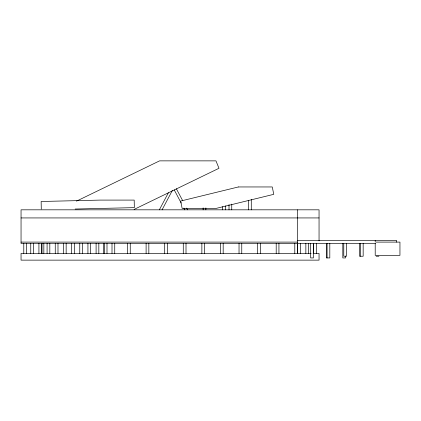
<?xml version="1.0" encoding="UTF-8"?>
<svg xmlns="http://www.w3.org/2000/svg" width="421" height="421" viewBox="0 0 421 421"><rect width="100%" height="100%" fill="white"/><g stroke="black" fill="none" stroke-linecap="round" stroke-linejoin="round"><path stroke-width="0.63" d="M159.349 209.821L168.405 192.744M162.08 209.821L172.342 190.471M76.464 201.149L159.585 160.864L215.957 160.864L218.994 168.284L134.104 209.426M75.164 209.037L134.336 207.637L134.188 200.091L100.309 200.091L41.142 201.485L41.284 209.037M21.05 217.936L319.05 217.936M297.589 240.507L396.666 240.507L396.666 242.101M21.05 242.101L297.589 242.101M376.169 242.101L399.95 242.101L399.95 255.347L375.206 255.347L375.206 243.47M375.616 243.47L21.05 243.47L21.05 209.821L319.05 209.821L319.05 240.854M311.177 253.41L21.05 253.41L21.05 260.136L319.05 260.136L319.05 253.41L313.145 253.41M376.169 256.236L378.9 256.236M176.362 188.766L182.703 200.712M186.624 208.111L187.529 209.821M174.236 189.903L181.177 202.99M183.893 208.111L184.798 209.821M375.206 240.507L375.206 242.101M363.165 243.385L363.165 256.236L359.508 256.236L359.508 243.385M360.434 243.385L360.434 256.236M346.504 243.385L346.504 256.236L343.778 256.236L343.778 243.385M345.546 256.036L345.546 257.936L342.815 257.936L342.815 243.364M329.811 243.364L329.811 257.936L326.396 257.936L326.396 243.364M327.085 243.364L327.085 257.936M316.318 243.354L316.318 253.41M313.587 243.354L313.587 253.41M313.392 243.364L313.392 257.936L310.661 257.936L310.661 243.364M308.582 243.354L308.582 253.41M305.851 243.354L305.851 253.41M300.415 243.354L300.415 253.41M297.684 243.354L297.684 253.41M297.589 209.821L297.589 243.47M297.521 243.354L297.521 253.41M294.789 243.354L294.789 253.41M278.934 243.354L278.934 253.41M276.202 243.354L276.202 253.41M260.352 243.354L260.352 253.41M257.62 243.354L257.62 253.41M251.284 199.365L251.284 209.821M248.553 200.428L248.553 209.821M241.765 243.354L241.765 253.41M239.033 243.354L239.033 253.41M231.745 204.117L231.745 209.821M229.013 204.601L229.013 209.821M225.403 205.901L225.403 209.821M223.177 243.354L223.177 253.41M222.672 206.69L222.672 209.821M220.451 243.354L220.451 253.41M205.864 207.916L205.864 209.821M204.595 243.354L204.595 253.41M203.132 207.863L203.132 209.821M201.864 243.354L201.864 253.41M186.008 243.354L186.008 253.41M183.277 243.354L183.277 253.41M167.426 243.354L167.426 253.41M164.695 243.354L164.695 253.41M148.839 243.354L148.839 253.41M146.108 243.354L146.108 253.41M130.252 243.354L130.252 253.41M127.526 243.354L127.526 253.41M114.738 243.354L114.738 253.41M112.007 243.354L112.007 253.41M106.997 243.354L106.997 253.41M104.266 243.354L104.266 253.41M103.74 243.354L103.74 253.41M98.83 243.354L98.83 253.41M96.099 243.354L96.099 253.41M90.662 243.354L90.662 253.41M87.931 243.354L87.931 253.41M82.495 243.354L82.495 253.41M79.764 243.354L79.764 253.41M74.322 243.354L74.322 253.41M71.596 243.354L71.596 253.41M66.155 243.354L66.155 253.41M63.424 243.354L63.424 253.41M57.987 243.354L57.987 253.41M55.256 243.354L55.256 253.41M49.82 243.354L49.82 253.41M47.089 243.354L47.089 253.41M43.837 243.354L43.837 253.41M42.026 243.354L42.026 253.41M41.653 243.354L41.653 253.41M38.921 243.354L38.921 253.41M33.48 243.354L33.48 253.41M30.754 243.354L30.754 253.41M26.512 243.354L26.512 253.41M23.781 243.354L23.781 253.41M238.386 186.956L180.635 201.059L182.151 208.427L216.031 208.427L273.776 194.328L272.266 186.956L238.386 186.956"/></g></svg>
